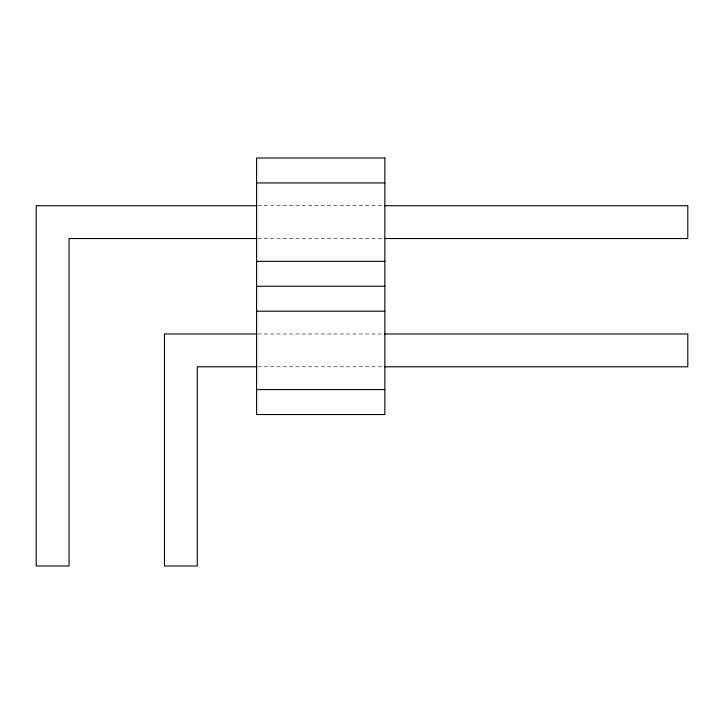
<?xml version="1.0" encoding="UTF-8"?>
<svg xmlns="http://www.w3.org/2000/svg" width="724" height="724" viewBox="0 0 724 724"><rect width="100%" height="100%" fill="white"/><g stroke="black" fill="none" stroke-linecap="round" stroke-linejoin="round"><path stroke-width="0.54" stroke-dasharray="3.62 2.71" d="M257.726 205.725L383.72 205.725M257.726 238.54L383.72 238.54M257.726 333.981L384.851 333.981M257.726 366.806L383.72 366.806"/><path stroke-width="1.09" d="M256.595 182.937L384.851 182.937M256.595 205.725L36.2 205.725L36.2 565.996L69.024 565.996L69.024 238.54L256.595 238.54M384.851 205.725L687.8 205.725L687.8 238.54L384.851 238.54M256.595 261.328L384.851 261.328M256.595 286.261L384.851 286.261M256.595 311.193L384.851 311.193M256.595 333.981L164.448 333.981L164.448 565.996L197.272 565.996L197.272 366.806L256.595 366.806M384.851 333.981L687.8 333.981L687.8 366.806L384.851 366.806M256.595 389.593L384.851 389.593M384.851 158.004L256.595 158.004L256.595 414.526L384.851 414.526L384.851 158.004"/></g></svg>
